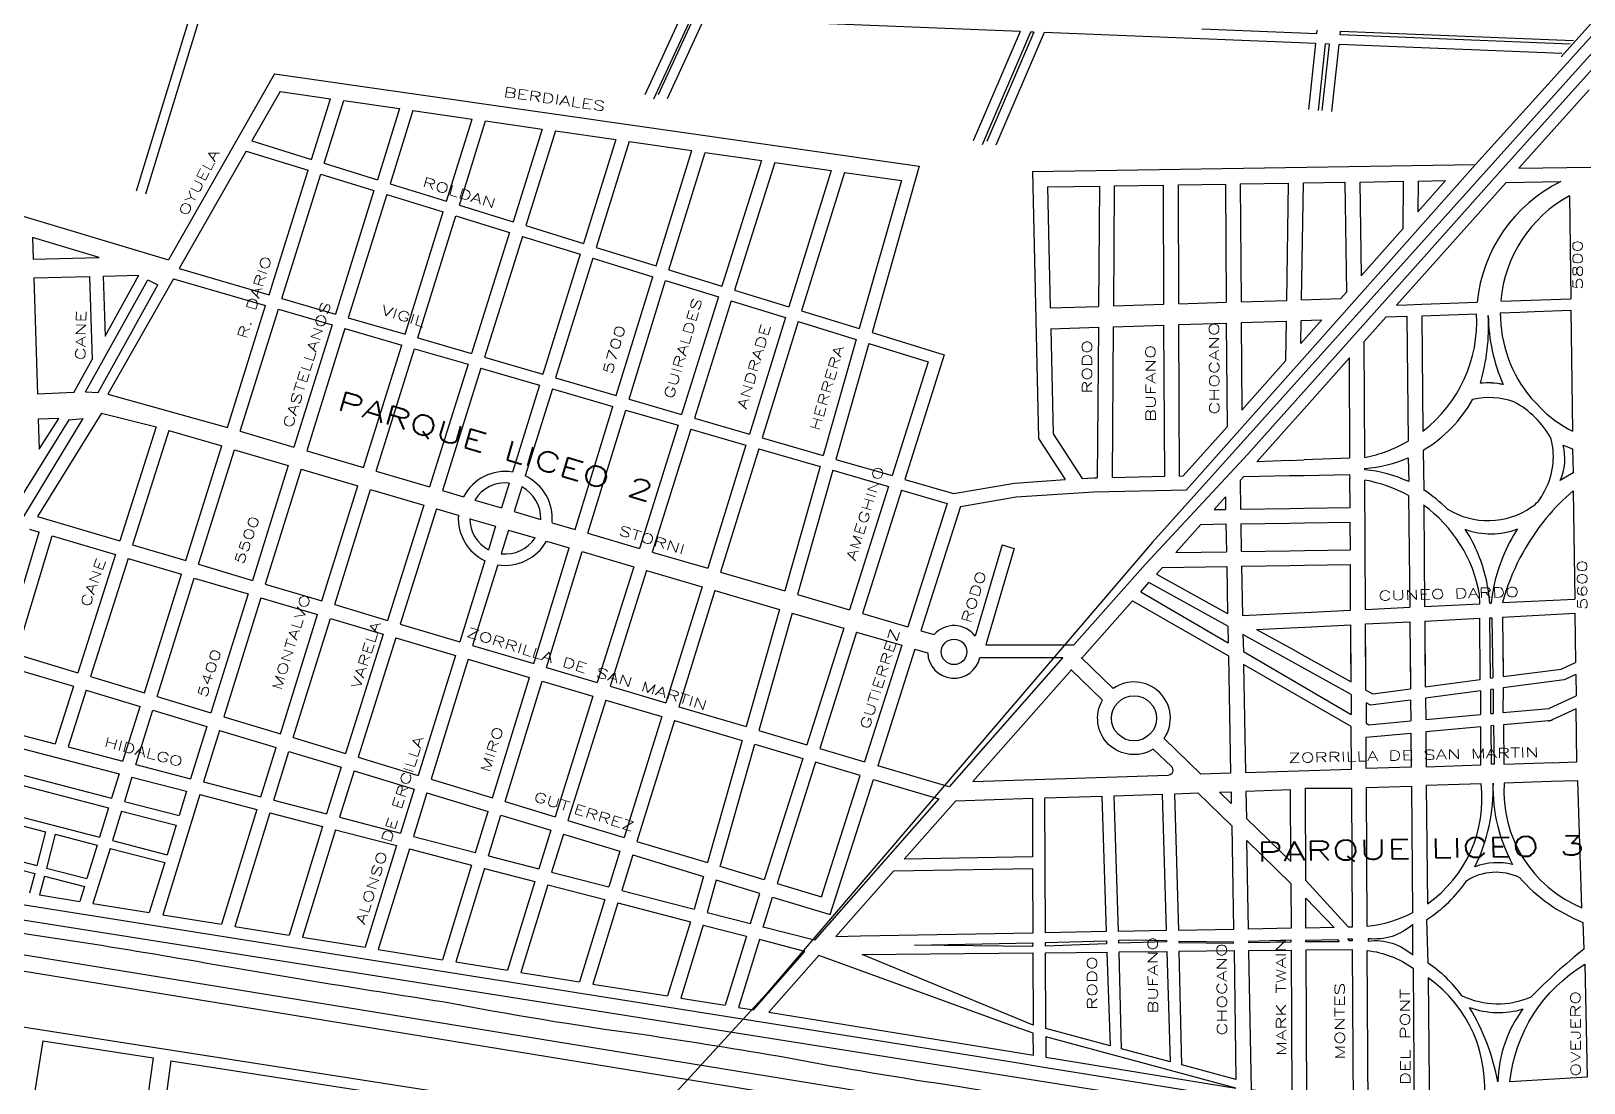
# Model space of a CAD drawing. Header units: millimetres. Extents: x 4375152 to 4409667, y 6523746 to 6549185.
# Drawn here: x 4388856 to 4390452, y 6530726 to 6531808 of the extents above; entities that cross this region are included whole.
import ezdxf

# ---------------------------------------------------------------- set-up
doc = ezdxf.new("R2010")
doc.units = ezdxf.units.MM
for name, color, linetype in [('FERROCARRIL', 252, 'VÍAS'), ('LINEA CALLE', 252, 'Continuous'), ('NOMBRE BARRIO', 8, 'Continuous'), ('NOMBRE CALLE', 252, 'Continuous')]:
    doc.layers.add(name, color=color, linetype=linetype)
doc.styles.add('ROMANS', font='romans')
doc.styles.add('S1', font='ROMANS')
doc.linetypes.add('VÍAS', pattern='A,3.81,[130,ltypeshp.shx,S=6.35,R=0,X=0,Y=0],3.81', length=7.62)

msp = doc.modelspace()

# ---------------------------------------------------------------- linework, layer by layer
at = {"layer": 'FERROCARRIL', "ltscale": 0.3, "transparency": 33554687, "flags": 128}
for points in [[(4390759.2, 6532117.6), (4390008.8, 6531282), (4389611.2, 6530816.9), (4389553.3, 6530753.8)], [(4389553.3, 6530753.8), (4389301.3, 6530478.8)]]:
    msp.add_lwpolyline(points, dxfattribs=at)
at = {"layer": 'LINEA CALLE', "transparency": 33554687}
for p, q in [((4388964.2, 6531643.4), (4389181, 6532351.3)), ((4388025.5, 6531864), (4388997, 6531572.3)), ((4388973.7, 6531640.5), (4389035.1, 6531841)), ((4389487.1, 6531742.4), (4389523.5, 6531821.3)), ((4389496.2, 6531738.2), (4389534.4, 6531820.9)), ((4389501.1, 6531742.6), (4389537.1, 6531820.7)), ((4389510.2, 6531738.4), (4389548, 6531820.3)), ((4389872.8, 6531807.2), (4389548, 6531820.3)), ((4389872.8, 6531807.2), (4389824.5, 6531694.8)), ((4390177.9, 6531804.9), (4390059.7, 6531809.7)), ((4390177.9, 6531804.9), (4390178.3, 6531808.8)), ((4390201.9, 6531803.9), (4390202.3, 6531807.8)), ((4390202.3, 6531807.8), (4390441.7, 6531798.1)), ((4389883.5, 6531806.8), (4389833.7, 6531690.9)), ((4389886.8, 6531806.6), (4389838.5, 6531694.3)), ((4389897.5, 6531806.2), (4389847.7, 6531690.3)), ((4389886.8, 6531806.6), (4389883.5, 6531806.8)), ((4390176.8, 6531794.9), (4389897.5, 6531806.2)), ((4390169.5, 6531727.1), (4390176.8, 6531794.9)), ((4390179.4, 6531726.2), (4390186.8, 6531794.5)), ((4390183.4, 6531725.9), (4390190.8, 6531794.4)), ((4390190.8, 6531794.4), (4390186.8, 6531794.5)), ((4390193.4, 6531725), (4390200.8, 6531794)), ((4390429.7, 6531784.7), (4390200.8, 6531794)), ((4390438.4, 6531794.4), (4390201.9, 6531803.9)), ((4389106, 6531763.8), (4388997, 6531572.3)), ((4389106, 6531763.8), (4389769.1, 6531668.8)), ((4389111.9, 6531745.6), (4389082.9, 6531694.7)), ((4389111.9, 6531745.6), (4389163.6, 6531738.2)), ((4390385.6, 6531666.7), (4390457.9, 6531747.4)), ((4389104.6, 6531732.4), (4389104.1, 6531731.9)), ((4389144.1, 6531675.8), (4389163.6, 6531738.2)), ((4389157.2, 6531671.8), (4389177.4, 6531736.2)), ((4389177.4, 6531736.2), (4389234.7, 6531728)), ((4389234.7, 6531728), (4389211.9, 6531654.8)), ((4389248.4, 6531726), (4389225, 6531650.8)), ((4389248.4, 6531726), (4389309.4, 6531717.3)), ((4389283.1, 6531632.9), (4389309.4, 6531717.3)), ((4389296.2, 6531628.8), (4389323.1, 6531715.3)), ((4389323.1, 6531715.3), (4389381.4, 6531706.9)), ((4389381.4, 6531706.9), (4389351.4, 6531611.7)), ((4389395.1, 6531705), (4389364.5, 6531607.7)), ((4389395.1, 6531705), (4389457, 6531696.1)), ((4389457, 6531696.1), (4389423.8, 6531589.4)), ((4389077, 6531684.3), (4389008.2, 6531563.4)), ((4389077, 6531684.3), (4389140.6, 6531664.7)), ((4389082.9, 6531694.7), (4389144.1, 6531675.8)), ((4389470.7, 6531694.2), (4389436.9, 6531585.3)), ((4389470.7, 6531694.2), (4389535.1, 6531684.9)), ((4389498.6, 6531566.3), (4389535.1, 6531684.9)), ((4389511.7, 6531562.2), (4389548.9, 6531682.9)), ((4389548.9, 6531682.9), (4389606.7, 6531674.7)), ((4389100.5, 6531536.6), (4389140.6, 6531664.7)), ((4389157.2, 6531671.8), (4389211.9, 6531654.8)), ((4389606.7, 6531674.7), (4389566.1, 6531545.4)), ((4389620.4, 6531672.7), (4389579.2, 6531541.4)), ((4389620.4, 6531672.7), (4389678.6, 6531664.4)), ((4389678.6, 6531664.4), (4389635, 6531524.1)), ((4389769.1, 6531668.8), (4389720.5, 6531497.7)), ((4389885.4, 6531663.3), (4390340.9, 6531670.5)), ((4389885.4, 6531663.3), (4389891.5, 6531388.7)), ((4390340.9, 6531670.5), (4390170.5, 6531478.5)), ((4390276.5, 6531562.5), (4390369.2, 6531666.4)), ((4390385.6, 6531666.7), (4390459.6, 6531667.9)), ((4389113.7, 6531532.8), (4389153.7, 6531660.7)), ((4389153.7, 6531660.7), (4389208.4, 6531643.7)), ((4389225, 6531650.8), (4389283.1, 6531632.9)), ((4389692.3, 6531662.4), (4389648.1, 6531520.1)), ((4389692.3, 6531662.4), (4389750.7, 6531654)), ((4389750.7, 6531654), (4389707.4, 6531501.7)), ((4389901, 6531647.5), (4389954.3, 6531648.3)), ((4389901, 6531647.5), (4389903.8, 6531523)), ((4389954.3, 6531648.3), (4389953.4, 6531524.6)), ((4389969.6, 6531648.6), (4389968.7, 6531525.1)), ((4389969.6, 6531648.6), (4390020.1, 6531649.4)), ((4390020.6, 6531526.7), (4390020.1, 6531649.4)), ((4390035.5, 6531649.6), (4390083.8, 6531650.4)), ((4390036, 6531527.2), (4390035.5, 6531649.6)), ((4390083.8, 6531650.4), (4390084.6, 6531528.8)), ((4390099.1, 6531650.6), (4390148.8, 6531651.4)), ((4390099.1, 6531650.6), (4390099.9, 6531529.3)), ((4390146.9, 6531530.8), (4390148.8, 6531651.4)), ((4390162.2, 6531531.3), (4390164.2, 6531651.6)), ((4390164.2, 6531651.6), (4390206.5, 6531652.3)), ((4390206.5, 6531652.3), (4390208.2, 6531539.1)), ((4390221.9, 6531652.5), (4390266.7, 6531653.3)), ((4390221.9, 6531652.5), (4390223.3, 6531556.1)), ((4390259.9, 6531525.9), (4390372.4, 6531652)), ((4390266.7, 6531653.3), (4390266.3, 6531604.5)), ((4390310.1, 6531653.9), (4390281.8, 6531622)), ((4390282, 6531653.5), (4390281.8, 6531622)), ((4390282, 6531653.5), (4390310.1, 6531653.9)), ((4390372.4, 6531652), (4390428.8, 6531652.9)), ((4389208.4, 6531643.7), (4389168.8, 6531516.7)), ((4389221.5, 6531639.7), (4389182, 6531512.9)), ((4389221.5, 6531639.7), (4389279.6, 6531621.7)), ((4390437.5, 6531638.3), (4390438.9, 6531532.4)), ((4389240.4, 6531495.9), (4389279.6, 6531621.7)), ((4389253.5, 6531492.1), (4389292.7, 6531617.7)), ((4389292.7, 6531617.7), (4389347.9, 6531600.6)), ((4389296.2, 6531628.8), (4389351.4, 6531611.7)), ((4389347.9, 6531600.6), (4389308.7, 6531476.1)), ((4389364.5, 6531607.7), (4389423.8, 6531589.4)), ((4390266.3, 6531604.5), (4390223.3, 6531556.1)), ((4388857.3, 6531595.4), (4388858, 6531573.1)), ((4388925.9, 6531574.9), (4388857.3, 6531595.4)), ((4389361, 6531596.6), (4389321.9, 6531472.3)), ((4389361, 6531596.6), (4389420.4, 6531578.2)), ((4389436.9, 6531585.3), (4389498.6, 6531566.3)), ((4388858, 6531573.1), (4388925.9, 6531574.9)), ((4389420.4, 6531578.2), (4389382.1, 6531454.8)), ((4389433.5, 6531574.2), (4389395.2, 6531451)), ((4389433.5, 6531574.2), (4389495.2, 6531555.1)), ((4388858.6, 6531553.9), (4388915.9, 6531555.4)), ((4388858.6, 6531553.9), (4388862.3, 6531434.4)), ((4388911.8, 6531436.6), (4388975.9, 6531552)), ((4388915.9, 6531555.4), (4388918.6, 6531469.8)), ((4388929.9, 6531555.8), (4388966.5, 6531556.8)), ((4388929.9, 6531555.8), (4388931.9, 6531493.9)), ((4388931.9, 6531493.9), (4388966.5, 6531556.8)), ((4389002.3, 6531553), (4388934.7, 6531434.4)), ((4388975.9, 6531552), (4388986.2, 6531546.9)), ((4389002.3, 6531553), (4389097, 6531525.5)), ((4389008.2, 6531563.4), (4389100.5, 6531536.6)), ((4389457.5, 6531432.9), (4389495.2, 6531555.1)), ((4389511.7, 6531562.2), (4389566.1, 6531545.4)), ((4390202.4, 6531479.5), (4390276.5, 6531562.5)), ((4388924.9, 6531436.1), (4388986.2, 6531546.9)), ((4389470.7, 6531429), (4389508.2, 6531551.1)), ((4389508.2, 6531551.1), (4389562.6, 6531534.3)), ((4389579.2, 6531541.4), (4389635, 6531524.1)), ((4390208.2, 6531539.1), (4390202.5, 6531532.6)), ((4389057.7, 6531399.9), (4389097, 6531525.5)), ((4389070.9, 6531396.1), (4389110.2, 6531521.7)), ((4389110.2, 6531521.7), (4389165.4, 6531505.6)), ((4389113.7, 6531532.8), (4389168.8, 6531516.7)), ((4389562.6, 6531534.3), (4389524.6, 6531413.4)), ((4389575.7, 6531530.3), (4389537.8, 6531409.5)), ((4389575.7, 6531530.3), (4389631.6, 6531513)), ((4389648.1, 6531520.1), (4389707.4, 6531501.7)), ((4389903.8, 6531523), (4389953.4, 6531524.6)), ((4389968.7, 6531525.1), (4390020.6, 6531526.7)), ((4390036, 6531527.2), (4390084.6, 6531528.8)), ((4390099.9, 6531529.3), (4390146.9, 6531530.8)), ((4390162.2, 6531531.3), (4390202.5, 6531532.6)), ((4390189.4, 6531532.2), (4390189.4, 6531531.7)), ((4390259.9, 6531525.9), (4390270.4, 6531526.3)), ((4390270.4, 6531526.3), (4390285.7, 6531526.8)), ((4390285.7, 6531526.8), (4390342.8, 6531528.9)), ((4390366.9, 6531529.8), (4390438.9, 6531532.4)), ((4390401.8, 6531519.2), (4390439.1, 6531520.6)), ((4390439.1, 6531520.6), (4390440.7, 6531396.2)), ((4389165.4, 6531505.6), (4389126.1, 6531379.9)), ((4389182, 6531512.9), (4389240.4, 6531495.9)), ((4389631.6, 6531513), (4389594.4, 6531393.1)), ((4389644.7, 6531508.9), (4389607.5, 6531389.3)), ((4389644.7, 6531508.9), (4389704.2, 6531490.5)), ((4389968.5, 6531503.7), (4389967.4, 6531348.7)), ((4389968.5, 6531503.7), (4390020.7, 6531505.3)), ((4390021.4, 6531349.8), (4390020.7, 6531505.3)), ((4390036.1, 6531505.8), (4390084.7, 6531507.4)), ((4390036.7, 6531350.1), (4390036.1, 6531505.8)), ((4390084.7, 6531507.4), (4390085.5, 6531400.8)), ((4390100.1, 6531507.9), (4390146.5, 6531509.4)), ((4390100.1, 6531507.9), (4390100.7, 6531417.9)), ((4390145.9, 6531468.9), (4390146.5, 6531509.4)), ((4390182.9, 6531510.6), (4390161.5, 6531486.5)), ((4390161.5, 6531486.5), (4390161.9, 6531509.9)), ((4390161.9, 6531509.9), (4390182.9, 6531510.6)), ((4390226.6, 6531488.6), (4390249, 6531513.7)), ((4390249, 6531513.7), (4390270.5, 6531514.4)), ((4390270.5, 6531514.4), (4390271.7, 6531386)), ((4390285.8, 6531515), (4390342.1, 6531517)), ((4390285.8, 6531515), (4390286.9, 6531396.3)), ((4390366.4, 6531517.9), (4390386.5, 6531518.7)), ((4390386.5, 6531518.7), (4390401.8, 6531519.2)), ((4389178.5, 6531501.8), (4389139.3, 6531376)), ((4389178.5, 6531501.8), (4389236.9, 6531484.8)), ((4389253.5, 6531492.1), (4389308.7, 6531476.1)), ((4389704.2, 6531490.5), (4389670.3, 6531371.1)), ((4389720.5, 6531497.7), (4389794.8, 6531474.7)), ((4389904.3, 6531501.6), (4389953.2, 6531503.2)), ((4389904.3, 6531501.6), (4389906.8, 6531393.4)), ((4389953.2, 6531503.2), (4389952.1, 6531348.4)), ((4390227.2, 6531369.2), (4390226.6, 6531488.6)), ((4389197.7, 6531358.9), (4389236.9, 6531484.8)), ((4389210.8, 6531355.1), (4389250.1, 6531481)), ((4389250.1, 6531481), (4389305.2, 6531465)), ((4389321.9, 6531472.3), (4389382.1, 6531454.8)), ((4389717.3, 6531486.5), (4389683.4, 6531367.2)), ((4389717.3, 6531486.5), (4389778.2, 6531467.7)), ((4389794.8, 6531474.7), (4389754.3, 6531346.6)), ((4390170.5, 6531478.5), (4390109.6, 6531410)), ((4390155.7, 6531427.2), (4390202.4, 6531479.5)), ((4388899.9, 6531436), (4388918.6, 6531469.8)), ((4389305.2, 6531465), (4389265.5, 6531339)), ((4389318.4, 6531461.2), (4389278.7, 6531335.2)), ((4389318.4, 6531461.2), (4389378.6, 6531443.7)), ((4389778.2, 6531467.7), (4389741.1, 6531350.5)), ((4390145.9, 6531468.9), (4390100.7, 6531417.9)), ((4390164.7, 6531419.2), (4390211.3, 6531471.5)), ((4390211.8, 6531368.5), (4390211.3, 6531471.5)), ((4389378.6, 6531443.7), (4389350.9, 6531354.2)), ((4389391.8, 6531439.8), (4389364, 6531350.2)), ((4389391.8, 6531439.8), (4389454.1, 6531421.7)), ((4389395.2, 6531451), (4389457.5, 6531432.9)), ((4388899.9, 6531436), (4388862.3, 6531434.4)), ((4388911.8, 6531436.6), (4388924.9, 6531436.1)), ((4388934.7, 6531434.4), (4389057.7, 6531399.9)), ((4389470.7, 6531429), (4389524.6, 6531413.4)), ((4390107, 6531372.6), (4390155.7, 6531427.2)), ((4390398.2, 6531430.2), (4390414.1, 6531414.1)), ((4388928.2, 6531414.9), (4388862.3, 6531308.4)), ((4388884.5, 6531409.4), (4388863.2, 6531408.5)), ((4388863.2, 6531408.5), (4388864.1, 6531377.7)), ((4388864.1, 6531377.7), (4388884.5, 6531409.4)), ((4388894.7, 6531407.8), (4388909.3, 6531409.3)), ((4388928.2, 6531414.9), (4388984.5, 6531400.7)), ((4389415.1, 6531295.2), (4389454.1, 6531421.7)), ((4389428.2, 6531291.3), (4389467.2, 6531417.9)), ((4389467.2, 6531417.9), (4389521.1, 6531402.3)), ((4389537.8, 6531409.5), (4389594.4, 6531393.1)), ((4390109.6, 6531410), (4390043.9, 6531335.9)), ((4390149.4, 6531402.1), (4390164.7, 6531419.2)), ((4388984.5, 6531400.7), (4388947.1, 6531283.3)), ((4388997.6, 6531396.9), (4388960.2, 6531279.4)), ((4388997.6, 6531396.9), (4389051.8, 6531381)), ((4389070.9, 6531396.1), (4389126.1, 6531379.9)), ((4389521.1, 6531402.3), (4389481.4, 6531275.7)), ((4389534.3, 6531398.4), (4389494.6, 6531271.9)), ((4389534.3, 6531398.4), (4389590.9, 6531382)), ((4389906.8, 6531393.4), (4389936.6, 6531347.6)), ((4390085.5, 6531400.8), (4390040.5, 6531350.2)), ((4390116, 6531364.6), (4390149.4, 6531402.1)), ((4389014.9, 6531263.2), (4389051.8, 6531381)), ((4389028, 6531259.3), (4389064.9, 6531377.1)), ((4389064.9, 6531377.1), (4389120.2, 6531360.9)), ((4389139.3, 6531376), (4389197.7, 6531358.9)), ((4389590.9, 6531382), (4389551.6, 6531255.2)), ((4389604.1, 6531378.2), (4389564.7, 6531251.3)), ((4389604.1, 6531378.2), (4389667.1, 6531359.9)), ((4389607.5, 6531389.3), (4389670.3, 6531371.1)), ((4389891.5, 6531388.7), (4389919.1, 6531346.4)), ((4389120.2, 6531360.9), (4389083.4, 6531242.8)), ((4389683.4, 6531367.2), (4389741.1, 6531350.5)), ((4390001.6, 6531259.5), (4390107, 6531372.6)), ((4390149.6, 6531366), (4390116, 6531364.6)), ((4390149.6, 6531366), (4390164.9, 6531366.6)), ((4390211.8, 6531368.5), (4390164.9, 6531366.6)), ((4390287.1, 6531373.7), (4390287.2, 6531371.7)), ((4389133.4, 6531357.1), (4389096.5, 6531239)), ((4389133.4, 6531357.1), (4389191.7, 6531340)), ((4389210.8, 6531355.1), (4389265.5, 6531339)), ((4389667.1, 6531359.9), (4389630.7, 6531232)), ((4389680.2, 6531356), (4389643.9, 6531228.1)), ((4389680.2, 6531356), (4389737.6, 6531339.4)), ((4389754.3, 6531346.6), (4389804.4, 6531332.1)), ((4389867, 6531342.9), (4389919.1, 6531346.4)), ((4389936.6, 6531347.6), (4389947.4, 6531348.3)), ((4389948.1, 6531348.3), (4389952.1, 6531348.4)), ((4389967.4, 6531348.7), (4390021.4, 6531349.8)), ((4390036.7, 6531350.1), (4390040.5, 6531350.2)), ((4390098.9, 6531345.4), (4390102.7, 6531349.7)), ((4390098.9, 6531345.4), (4390099.4, 6531316)), ((4390102.7, 6531349.7), (4390149.6, 6531350.6)), ((4390149.6, 6531350.6), (4390164.9, 6531350.8)), ((4390164.9, 6531350.8), (4390211.6, 6531351.7)), ((4390211.6, 6531351.7), (4390211.9, 6531347.6)), ((4390212.1, 6531317.7), (4390211.9, 6531347.6)), ((4390227.9, 6531212.9), (4390227.3, 6531345.8)), ((4389154.8, 6531221.6), (4389191.7, 6531340)), ((4389168, 6531217.8), (4389204.9, 6531336.1)), ((4389204.9, 6531336.1), (4389259.6, 6531320.1)), ((4389278.7, 6531335.2), (4389300.5, 6531328.8)), ((4389347.3, 6531342.9), (4389339.4, 6531317.4)), ((4389360.4, 6531338.8), (4389352.6, 6531313.5)), ((4389737.6, 6531339.4), (4389697.5, 6531212.4)), ((4389750.8, 6531335.5), (4389710.6, 6531208.6)), ((4389750.8, 6531335.5), (4389797.7, 6531321.9)), ((4389804.4, 6531332.1), (4389867, 6531342.9)), ((4389811.3, 6531318.7), (4389868.8, 6531328.6)), ((4389868.8, 6531328.6), (4389948.4, 6531334)), ((4389948.4, 6531334), (4390043.9, 6531335.9)), ((4390072.2, 6531315.6), (4390083.8, 6531328.6)), ((4390083.8, 6531328.6), (4390084.1, 6531315.8)), ((4390272.2, 6531329.9), (4390273.3, 6531215.2)), ((4390441.5, 6531334.9), (4390443, 6531223.6)), ((4389259.6, 6531320.1), (4389222.3, 6531201.6)), ((4389272.7, 6531316.2), (4389235.4, 6531197.7)), ((4389272.7, 6531316.2), (4389295.1, 6531309.7)), ((4389312, 6531325.4), (4389339.4, 6531317.4)), ((4389352.6, 6531313.5), (4389379.9, 6531305.5)), ((4389797.7, 6531321.9), (4389757.2, 6531194.9)), ((4389811.3, 6531318.7), (4389770.6, 6531191)), ((4390072.2, 6531315.6), (4390084.1, 6531315.8)), ((4390099.4, 6531316), (4390149.7, 6531316.7)), ((4390149.7, 6531316.7), (4390165.1, 6531317)), ((4390165.1, 6531317), (4390212.1, 6531317.7)), ((4390287.7, 6531320.1), (4390288.7, 6531215.9)), ((4388862.3, 6531308.4), (4388947.1, 6531283.3)), ((4389306.8, 6531306.2), (4389333.5, 6531298.4)), ((4389333.5, 6531298.4), (4389326, 6531274.2)), ((4389391.5, 6531302.1), (4389415.1, 6531295.2)), ((4390032.7, 6531271.3), (4390058.7, 6531300.4)), ((4390058.7, 6531300.4), (4390084.4, 6531300.8)), ((4390084.4, 6531300.8), (4390084.9, 6531272.1)), ((4390099.7, 6531301), (4390149.8, 6531301.7)), ((4390099.7, 6531301), (4390100.2, 6531272.4)), ((4390149.8, 6531301.7), (4390165.1, 6531302)), ((4390165.1, 6531302), (4390212.2, 6531302.7)), ((4390212.3, 6531274.2), (4390212.2, 6531302.7)), ((4390413.8, 6531306.7), (4390413.8, 6531306.7)), ((4388827.9, 6531170.7), (4388864.3, 6531292.5)), ((4388841, 6531166.7), (4388877.4, 6531288.6)), ((4388854.3, 6531295.5), (4388864.3, 6531292.5)), ((4388877.4, 6531288.6), (4388942.6, 6531269.3)), ((4389346.7, 6531294.5), (4389339.1, 6531270.1)), ((4389346.7, 6531294.5), (4389374, 6531286.5)), ((4389385.7, 6531283.1), (4389409.2, 6531276.2)), ((4389428.2, 6531291.3), (4389481.4, 6531275.7)), ((4388942.6, 6531269.3), (4388903.9, 6531147.8)), ((4388955.7, 6531265.4), (4388917, 6531143.8)), ((4388955.7, 6531265.4), (4389010.5, 6531249.1)), ((4388960.2, 6531279.4), (4389014.9, 6531263.2)), ((4389372.6, 6531157.1), (4389409.2, 6531276.2)), ((4389385.7, 6531153.2), (4389422.4, 6531272.3)), ((4389422.4, 6531272.3), (4389475.5, 6531256.8)), ((4389494.6, 6531271.9), (4389551.6, 6531255.2)), ((4389854.2, 6531279.4), (4389826.5, 6531185.3)), ((4389866.7, 6531275.7), (4389837.5, 6531176.6)), ((4389854.2, 6531279.4), (4389866.7, 6531275.7)), ((4390032.7, 6531271.3), (4390084.9, 6531272.1)), ((4390100.2, 6531272.4), (4390149.9, 6531273.2)), ((4390149.9, 6531273.2), (4390165.2, 6531273.4)), ((4390165.2, 6531273.4), (4390212.3, 6531274.2)), ((4388972.3, 6531127.1), (4389010.5, 6531249.1)), ((4389028, 6531259.3), (4389083.4, 6531242.8)), ((4389322.5, 6531262.9), (4389296.7, 6531179.6)), ((4389335.6, 6531258.8), (4389309.8, 6531175.7)), ((4389475.5, 6531256.8), (4389438, 6531137.6)), ((4389488.6, 6531252.9), (4389451.2, 6531133.8)), ((4389488.6, 6531252.9), (4389545.7, 6531236.2)), ((4389564.7, 6531251.3), (4389630.7, 6531232)), ((4390001.6, 6531259.5), (4389928, 6531176.5)), ((4390013.1, 6531249.3), (4390019.1, 6531256.1)), ((4390013.1, 6531249.3), (4390086.1, 6531208.8)), ((4390019.1, 6531256.1), (4390085.2, 6531257.1)), ((4390085.2, 6531257.1), (4390086.1, 6531208.8)), ((4390100.5, 6531257.4), (4390150, 6531258.2)), ((4390100.5, 6531257.4), (4390101.5, 6531206.6)), ((4390150, 6531258.2), (4390165.3, 6531258.4)), ((4390165.3, 6531258.4), (4390212.4, 6531259.2)), ((4390212.6, 6531212.2), (4390212.4, 6531259.2)), ((4388985.4, 6531123.2), (4389023.6, 6531245.2)), ((4389023.6, 6531245.2), (4389079, 6531228.8)), ((4389096.5, 6531239), (4389154.8, 6531221.6)), ((4389545.7, 6531236.2), (4389508.6, 6531116.7)), ((4389558.8, 6531232.3), (4389521.8, 6531112.8)), ((4389558.8, 6531232.3), (4389625.3, 6531212.9)), ((4389079, 6531228.8), (4389040.8, 6531106.4)), ((4389092.1, 6531224.9), (4389054, 6531102.5)), ((4389092.1, 6531224.9), (4389150.5, 6531207.6)), ((4389168, 6531217.8), (4389222.3, 6531201.6)), ((4389643.9, 6531228.1), (4389697.5, 6531212.4)), ((4389988.3, 6531221.6), (4389936.2, 6531162.7)), ((4389988.3, 6531221.6), (4390086.9, 6531165)), ((4390288.7, 6531215.9), (4390345.3, 6531218.8)), ((4390345.3, 6531218.8), (4390345.2, 6531228.1)), ((4390355.6, 6531219.3), (4390357.1, 6531219.4)), ((4390368.8, 6531219.9), (4390443, 6531223.6)), ((4390368.8, 6531219.9), (4390368.8, 6531219.9)), ((4389112.2, 6531084.9), (4389150.5, 6531207.6)), ((4389125.3, 6531081), (4389163.6, 6531203.7)), ((4389163.6, 6531203.7), (4389217.9, 6531187.6)), ((4389625.3, 6531212.9), (4389591, 6531092.3)), ((4389638.4, 6531209), (4389604.2, 6531088.4)), ((4389638.4, 6531209), (4389691.5, 6531193.5)), ((4389710.6, 6531208.6), (4389757.2, 6531194.9)), ((4390101.5, 6531206.6), (4390150.1, 6531209)), ((4390150.1, 6531209), (4390165.5, 6531209.8)), ((4390165.5, 6531209.8), (4390212.6, 6531212.2)), ((4390227.9, 6531212.9), (4390273.3, 6531215.2)), ((4390288.8, 6531200.9), (4390345.4, 6531203.8)), ((4390288.8, 6531200.9), (4390289.4, 6531133.3)), ((4390345.9, 6531140.7), (4390345.4, 6531203.8)), ((4390368.9, 6531204.9), (4390443.2, 6531208.9)), ((4390368.9, 6531204.9), (4390369.4, 6531143.8)), ((4390443.2, 6531208.9), (4390443.9, 6531158.4)), ((4389217.9, 6531187.6), (4389179.2, 6531064.7)), ((4389235.4, 6531197.7), (4389296.7, 6531179.6)), ((4389691.5, 6531193.5), (4389653.6, 6531073.7)), ((4389704.6, 6531189.6), (4389666.7, 6531069.8)), ((4389704.6, 6531189.6), (4389751.1, 6531176)), ((4389770.6, 6531191), (4389784.3, 6531187)), ((4390115.9, 6531192.3), (4390150.2, 6531194)), ((4390115.9, 6531192.3), (4390150.3, 6531173.3)), ((4390115.9, 6531192.3), (4390116.3, 6531192.1)), ((4390150.2, 6531194), (4390165.5, 6531194.8)), ((4390165.5, 6531194.8), (4390212.7, 6531197.1)), ((4390213, 6531138.5), (4390212.7, 6531197.1)), ((4390228, 6531197.9), (4390273.5, 6531200.2)), ((4390228.3, 6531130), (4390228, 6531197.9)), ((4390273.5, 6531200.2), (4390274.1, 6531131.3)), ((4389231, 6531183.7), (4389192.3, 6531060.8)), ((4389231, 6531183.7), (4389292.3, 6531165.5)), ((4389309.8, 6531175.7), (4389372.6, 6531157.1)), ((4389751.1, 6531176), (4389712.9, 6531056.1)), ((4389764.6, 6531172), (4389726.3, 6531052.1)), ((4389764.6, 6531172), (4389777.7, 6531168.2)), ((4389837.5, 6531176.6), (4389924.6, 6531176.5)), ((4389924.6, 6531176.5), (4389928, 6531176.5)), ((4390150.3, 6531173.3), (4390165.6, 6531164.8)), ((4390213, 6531138.5), (4390212.8, 6531174.4)), ((4390228.3, 6531133.8), (4390228.1, 6531174.7)), ((4390273.7, 6531175.7), (4390274.1, 6531131.3)), ((4390289, 6531176), (4390289.4, 6531133.3)), ((4390369.1, 6531181.7), (4390369.4, 6531143.8)), ((4388836.8, 6531152.6), (4388899.4, 6531133.8)), ((4388841, 6531166.7), (4388903.9, 6531147.8)), ((4389292.3, 6531165.5), (4389254, 6531042.1)), ((4389305.4, 6531161.6), (4389267.1, 6531038.2)), ((4389305.4, 6531161.6), (4389368.2, 6531143)), ((4389385.7, 6531153.2), (4389438, 6531137.6)), ((4389968.3, 6531131.4), (4389935.6, 6531163.3)), ((4390086.9, 6531165), (4390089.2, 6531044.6)), ((4390165.6, 6531164.8), (4390213, 6531138.5)), ((4390428.9, 6531151.6), (4390443.9, 6531158.4)), ((4388917, 6531143.8), (4388972.3, 6531127.1)), ((4389330.1, 6531019.2), (4389368.2, 6531143)), ((4389343.2, 6531015.2), (4389381.4, 6531139.1)), ((4389381.4, 6531139.1), (4389433.6, 6531123.6)), ((4390369.4, 6531143.8), (4390428.9, 6531151.6)), ((4388899.4, 6531133.8), (4388880.6, 6531074.8)), ((4388912.5, 6531129.8), (4388893.9, 6531071.4)), ((4388912.5, 6531129.8), (4388967.9, 6531113.1)), ((4388985.4, 6531123.2), (4389040.8, 6531106.4)), ((4389433.6, 6531123.6), (4389394.7, 6530999.7)), ((4389451.2, 6531133.8), (4389508.6, 6531116.7)), ((4388950.3, 6531056.8), (4388967.9, 6531113.1)), ((4388963.6, 6531053.3), (4388981, 6531109.1)), ((4388981, 6531109.1), (4389036.5, 6531092.4)), ((4389446.8, 6531119.7), (4389407.8, 6530995.7)), ((4389446.8, 6531119.7), (4389504.3, 6531102.7)), ((4389521.8, 6531112.8), (4389591, 6531092.3)), ((4388818.4, 6531090.9), (4388880.6, 6531074.8)), ((4389036.5, 6531092.4), (4389019.7, 6531038.8)), ((4389049.6, 6531088.5), (4389033, 6531035.4)), ((4389049.6, 6531088.5), (4389107.8, 6531070.9)), ((4389054, 6531102.5), (4389112.2, 6531084.9)), ((4389504.3, 6531102.7), (4389465.7, 6530978.3)), ((4389517.4, 6531098.8), (4389478.8, 6530974.3)), ((4388814.4, 6531078), (4388889.9, 6531058.4)), ((4389125.3, 6531081), (4389179.2, 6531064.7)), ((4389604.2, 6531088.4), (4389653.6, 6531073.7)), ((4388889.9, 6531058.4), (4388946.3, 6531043.8)), ((4388893.9, 6531071.4), (4388950.3, 6531056.8)), ((4389092, 6531020.1), (4389107.8, 6531070.9)), ((4389105.3, 6531016.6), (4389120.9, 6531066.9)), ((4389120.9, 6531066.9), (4389174.7, 6531050.7)), ((4389192.3, 6531060.8), (4389254, 6531042.1)), ((4389666.7, 6531069.8), (4389712.9, 6531056.1)), ((4388963.6, 6531053.3), (4389019.7, 6531038.8)), ((4389174.7, 6531050.7), (4389159.6, 6531002.6)), ((4389187.9, 6531046.7), (4389172.9, 6530999.1)), ((4389187.9, 6531046.7), (4389249.7, 6531028.1)), ((4388959.6, 6531040.4), (4389015.8, 6531025.8)), ((4389033, 6531035.4), (4389092, 6531020.1)), ((4389249.7, 6531028.1), (4389235.6, 6530982.9)), ((4389267.1, 6531038.2), (4389330.1, 6531019.2)), ((4389029.2, 6531022.4), (4389088, 6531007.1)), ((4389105.3, 6531016.6), (4389159.6, 6531002.6)), ((4389262.8, 6531024.1), (4389248.9, 6530979.4)), ((4389262.8, 6531024.1), (4389325.8, 6531005.1)), ((4389343.2, 6531015.2), (4389394.7, 6530999.7)), ((4389101.3, 6531003.7), (4389155.6, 6530989.6)), ((4389172.9, 6530999.1), (4389235.6, 6530982.9)), ((4389312.7, 6530962.9), (4389325.8, 6531005.1)), ((4389326, 6530959.5), (4389338.9, 6531001.2)), ((4389338.9, 6531001.2), (4389390.3, 6530985.7)), ((4389407.8, 6530995.7), (4389465.7, 6530978.3)), ((4389168.9, 6530986.2), (4389231.6, 6530969.9)), ((4389248.9, 6530979.4), (4389312.7, 6530962.9)), ((4389390.3, 6530985.7), (4389377.9, 6530946)), ((4389403.4, 6530981.7), (4389391.1, 6530942.6)), ((4389403.4, 6530981.7), (4389461.3, 6530964.2)), ((4389244.9, 6530966.5), (4389308.8, 6530949.9)), ((4389461.3, 6530964.2), (4389449.9, 6530927.4)), ((4389478.8, 6530974.3), (4389551.3, 6530952.5)), ((4389322, 6530946.5), (4389373.9, 6530933.1)), ((4389326, 6530959.5), (4389377.9, 6530946)), ((4389474.4, 6530960.3), (4389463.1, 6530923.9)), ((4389474.4, 6530960.3), (4389547.3, 6530938.3)), ((4389387.1, 6530929.6), (4389445.9, 6530914.4)), ((4389391.1, 6530942.6), (4389449.9, 6530927.4)), ((4389547.3, 6530938.3), (4389537.7, 6530904.6)), ((4389463.1, 6530923.9), (4389537.7, 6530904.6)), ((4389459.2, 6530911), (4389533.7, 6530891.7)), ((4389547, 6530888.2), (4389591.4, 6530876.7))]:
    msp.add_line(p, q, dxfattribs=at)
at = {"layer": 'LINEA CALLE', "transparency": 33554687, "flags": 128}
for points in [[(4390340.9, 6531670.5), (4390758.5, 6532132.8)], [(4390340.9, 6531670.5), (4390758.5, 6532132.8)], [(4390369.2, 6531666.4), (4390759.3, 6532100.8)], [(4390369.2, 6531666.4), (4390759.3, 6532100.8)], [(4390429.2, 6531781.4), (4390696.2, 6532078.7)]]:
    msp.add_lwpolyline(points, dxfattribs=at)
at = {"layer": 'LINEA CALLE', "transparency": 33554687}
for points in [[(4390346, 6531445.5, 0.085136), (4390354.1, 6531515.1, 0.097835), (4390369.4, 6531444.2, 0.074742)], [(4390431.1, 6531381.8), (4390440.8, 6531377.9), (4390441.5, 6531353.5), (4390428.2, 6531345.4), (4390428.2, 6531345.4, 0.166067)], [(4390271.9, 6531368.8), (4390272.3, 6531344.3, 0.082349), (4390227.2, 6531356.6), (4390227.2, 6531357.9, 0.084142)], [(4390229.5, 6530886.7), (4390228.8, 6531029.7), (4390275.1, 6531031.2), (4390276.2, 6530900.8, -0.093016)], [(4390346.8, 6531033.5), (4390290.4, 6531031.7), (4390291.6, 6530910.1, 0.274415)], [(4390359, 6531034.3, 0.133226), (4390379.2, 6530950.6, 0.148898), (4390340.3, 6530948.1, 0.123875)], [(4390293.7, 6530689.8), (4390330.9, 6530683.9), (4390337.8, 6530685.8), (4390346.3, 6530693.2), (4390349.4, 6530704.1, 0.276239), (4390292.3, 6530833.9)], [(4390453.3, 6530847.9), (4390455.7, 6530731.8), (4390376.4, 6530726.9, -0.234851)], [(4390363.9, 6530727, 0.090267), (4390334.9, 6530803.4, 0.159699), (4390389.8, 6530801.9, 0.155253)]]:
    msp.add_lwpolyline(points, format="xyb", close=True, dxfattribs=at)
for points in [[(4388894.7, 6531407.8), (4388759.9, 6531191.2), (4388774.2, 6531186.9), (4388909.3, 6531409.3)], [(4390287.1, 6531376.5), (4390287.7, 6531336.1)], [(4389996.8, 6531231.1), (4390005.2, 6531240.5)], [(4390086.4, 6531195.6), (4390005.2, 6531240.5)], [(4389996.8, 6531231.1), (4390086.8, 6531178.6)], [(4390355.6, 6531204.3), (4390357.9, 6531204.3), (4390358.8, 6531142.4)], [(4390356.4, 6531142.1), (4390355.6, 6531204.3)], [(4390086.4, 6531195.6), (4390086.8, 6531178.6)], [(4390101.9, 6531187), (4390102.3, 6531169.5)], [(4390213, 6531125.4), (4390101.9, 6531187)], [(4390102.3, 6531169.5), (4390213.1, 6531104.9)], [(4389831.2, 6531163.6), (4389916.6, 6531163.5), (4389799.8, 6531030.3), (4389726.3, 6531052.1)], [(4390102.5, 6531156.1), (4390104.6, 6531045.1), (4390213.4, 6531048.6), (4390213.2, 6531092.6), (4390102.5, 6531156.1)], [(4390289.4, 6531133.3), (4390345.9, 6531140.7), (4390345.9, 6531149.2)], [(4390356.4, 6531142.1), (4390358.8, 6531142.4)], [(4390444.1, 6531145.9), (4390432.1, 6531140.4), (4390369.4, 6531132.2)], [(4390444.1, 6531145.9), (4390444.4, 6531124)], [(4390213, 6531125.4), (4390213.1, 6531104.9)], [(4390228.3, 6531130), (4390235.3, 6531126.2), (4390274.1, 6531131.3)], [(4390346, 6531129.1), (4390289.6, 6531121.7)], [(4390289.6, 6531121.7), (4390289.8, 6531099.6)], [(4390346, 6531129.1), (4390346.2, 6531104.7)], [(4390359, 6531130.8), (4390356.6, 6531130.5)], [(4390356.9, 6531105.7), (4390356.6, 6531130.5)], [(4390359, 6531130.8), (4390359.3, 6531105.9)], [(4390369.4, 6531132.2), (4390369.2, 6531106.8)], [(4390369.2, 6531106.8), (4390416.5, 6531111.1), (4390444.4, 6531124)], [(4390274.2, 6531119.7), (4390233, 6531114.3), (4390228.4, 6531116.9)], [(4390228.4, 6531116.9), (4390228.5, 6531096)], [(4390274.2, 6531119.7), (4390274.5, 6531098.2)], [(4390289.8, 6531099.6), (4390346.2, 6531104.7)], [(4390356.9, 6531105.7), (4390359.3, 6531105.9)], [(4390417.7, 6531055.2), (4390445.3, 6531056.1), (4390444.6, 6531110.8), (4390416.2, 6531097.7)], [(4389517.4, 6531098.8), (4389587, 6531078.1), (4389551.3, 6530952.5)], [(4390228.5, 6531096), (4390231.4, 6531094.3), (4390274.5, 6531098.2)], [(4390359.5, 6531093.4), (4390357.1, 6531093.3)], [(4390359.5, 6531093.4), (4390360.1, 6531053.6), (4390357.6, 6531053.6), (4390357.1, 6531093.3)], [(4390419.8, 6531098.8), (4390369.8, 6531094.3), (4390370.1, 6531053.6), (4390421.5, 6531055.3)], [(4388772.6, 6531061.8), (4388938.6, 6531018.7)], [(4388769.5, 6531051.9), (4388935.5, 6531008.9)], [(4388946.3, 6531043.8), (4388938.6, 6531018.7)], [(4388959.6, 6531040.4), (4388951.9, 6531015.3)], [(4389015.8, 6531025.8), (4389008, 6531000.8)], [(4388757.7, 6531013.4), (4388870.7, 6530984.2)], [(4388760.2, 6531021.5), (4388926.2, 6530978.5)], [(4388935.5, 6531008.9), (4388926.2, 6530978.5)], [(4388951.9, 6531015.3), (4389008, 6531000.8)], [(4389029.2, 6531022.4), (4388991.2, 6530898.8)], [(4390023.1, 6530882.6), (4389974, 6530881.7), (4389969.5, 6531021.3), (4390018.9, 6531022.8), (4390023.1, 6530882.6)], [(4388948.8, 6531005.4), (4388939.5, 6530975.1)], [(4388948.8, 6531005.4), (4389005, 6530990.9)], [(4389088, 6531007.1), (4389051.6, 6530889.1)], [(4389101.3, 6531003.7), (4389065.3, 6530886.9)], [(4388747.2, 6530979.2), (4388861.7, 6530949.5)], [(4388870.7, 6530984.2), (4388861.7, 6530949.5)], [(4388880.6, 6530981.6), (4388871.6, 6530946.9)], [(4388880.6, 6530981.6), (4388923.7, 6530970.5)], [(4389005, 6530990.9), (4388995.6, 6530960.5)], [(4389155.6, 6530989.6), (4389121.2, 6530877.9)], [(4389168.9, 6530986.2), (4389134.9, 6530875.7)], [(4388744.6, 6530970.9), (4388859.6, 6530941.2)], [(4388923.7, 6530970.5), (4388913.1, 6530936.2)], [(4388937, 6530967), (4388919.5, 6530910.4)], [(4388937, 6530967), (4388993.2, 6530952.5)], [(4388939.5, 6530975.1), (4388995.6, 6530960.5)], [(4389231.6, 6530969.9), (4389199.2, 6530865.4)], [(4389244.9, 6530966.5), (4389212.8, 6530863.2)], [(4390151.4, 6530884.9), (4390107.6, 6530884.1), (4390105.9, 6530975.1), (4390151.2, 6530931), (4390151.4, 6530884.9)], [(4388871.6, 6530946.9), (4388913.2, 6530936.2)], [(4388993.2, 6530952.5), (4388977.3, 6530901.1)], [(4389308.8, 6530949.9), (4389278.8, 6530852.5)], [(4389322, 6530946.5), (4389292.4, 6530850.3)], [(4388859.6, 6530941.2), (4388854.3, 6530920.9)], [(4388869.5, 6530938.6), (4388864.5, 6530919.2)], [(4388869.5, 6530938.6), (4388910.7, 6530927.9)], [(4389373.9, 6530933.1), (4389345.7, 6530841.7)], [(4389387.1, 6530929.6), (4389359.4, 6530839.6)], [(4390344.1, 6530613.4), (4388415.4, 6530927.9)], [(4388864.5, 6530919.2), (4388905.9, 6530912.6)], [(4388910.6, 6530927.9), (4388905.9, 6530912.6)], [(4389445.9, 6530914.4), (4389419.8, 6530829.8)], [(4390340.4, 6530597.1), (4388451.9, 6530905.2)], [(4388919.5, 6530910.4), (4388977.3, 6530901.1)], [(4388991.2, 6530898.8), (4389051.6, 6530889.1)], [(4389459.2, 6530911), (4389433.5, 6530827.6)], [(4389065.3, 6530886.9), (4389121.2, 6530877.9)], [(4389533.7, 6530891.7), (4389510.2, 6530815.3)], [(4389547, 6530888.2), (4389523.8, 6530813.1)], [(4389134.9, 6530875.7), (4389199.2, 6530865.4)], [(4389591.4, 6530876.7), (4389569.5, 6530805.7)], [(4389604.7, 6530873.3), (4389583.2, 6530803.5), (4389598.7, 6530801), (4389651.5, 6530861.2), (4389604.7, 6530873.3)], [(4389885.7, 6530869.9), (4389885.6, 6530866.2), (4389764.1, 6530867.5), (4389885.7, 6530869.9)], [(4389961.5, 6530871.9), (4389961.6, 6530868.9), (4389898.9, 6530866.4), (4389898.7, 6530870.2), (4389961.5, 6530871.9)], [(4390023.4, 6530871.1), (4389974.4, 6530869.5), (4389974.2, 6530872.6), (4389985.1, 6530873), (4390023.4, 6530872.3), (4390023.4, 6530871.1)], [(4390092.2, 6530870.8), (4390036, 6530871.3), (4390036, 6530870.3), (4390092.2, 6530869.7), (4390092.2, 6530870.8)], [(4390151.4, 6530871.1), (4390151.4, 6530872.8), (4390107.6, 6530871.4), (4390107.7, 6530870.2), (4390151.4, 6530871.1)], [(4390200.7, 6530871.1), (4390166.7, 6530871.1), (4390166.7, 6530872.6), (4390199.2, 6530873.3), (4390200.7, 6530871.1)], [(4390214.1, 6530874.1), (4390214.3, 6530871.9), (4390211.4, 6530871.9), (4390209.7, 6530873.9), (4390214.1, 6530874.1)], [(4389212.8, 6530863.2), (4389278.8, 6530852.5)], [(4389292.4, 6530850.3), (4389345.7, 6530841.7)], [(4389710.4, 6530857.8), (4389886, 6530859.7), (4389886.2, 6530785.4), (4389710.4, 6530857.8)], [(4389974.6, 6530860.6), (4390023.7, 6530861.1), (4390027.2, 6530747.6), (4389977, 6530761), (4389974.6, 6530860.6)], [(4390214.3, 6530863.1), (4390215.1, 6530702.3), (4390167.4, 6530709.9), (4390166.8, 6530862.6), (4390214.3, 6530863.1)], [(4389359.4, 6530839.6), (4389419.8, 6530829.8)], [(4389433.5, 6530827.6), (4389510.2, 6530815.3)], [(4389523.8, 6530813.1), (4389569.5, 6530805.7)], [(4388867.8, 6530769.3), (4388858.5, 6530711.2)], [(4388867.8, 6530769.3), (4388981.2, 6530751.6)], [(4389899.2, 6530752.3), (4390094.7, 6530720.6), (4389899.1, 6530773.1), (4389899.2, 6530752.3)], [(4388981.2, 6530751.6), (4388973.1, 6530692.9)], [(4388999.7, 6530748.7), (4388991.6, 6530690)], [(4388999.7, 6530748.7), (4389433.6, 6530681)]]:
    msp.add_lwpolyline(points, dxfattribs=at)
for points in [[(4390355.6, 6531219.3, 0.079954), (4390344, 6531269.2, 0.045575), (4390330.5, 6531295.3, 0.183582), (4390384.1, 6531295.7, 0.048325), (4390368.7, 6531266.1, 0.069818), (4390357.1, 6531219.4)], [(4389606.6, 6530788.5), (4388460.3, 6530970.5, -0.156608), (4388057.4, 6531234.1)], [(4389925.6, 6531150.6), (4389824.3, 6531036), (4390025, 6531042.5, 0.661379), (4390028.5, 6531051.4), (4390009.4, 6531069, -0.777786), (4389957.5, 6531119.6), (4389925, 6531151.2)], [(4390089.2, 6531044.6), (4390058.5, 6531043.6), (4390021, 6531080.2, 0.831493), (4389968.3, 6531131.4)], [(4390418.3, 6531035.8), (4390370.3, 6531034.2, 0.319734), (4390450.3, 6530905.9), (4390446.2, 6531036.7), (4390418.3, 6531035.8)], [(4388468.4, 6530953.7), (4390496.5, 6530632.3), (4390496.5, 6530632.3), (4390496.5, 6530632.3, 0.083036), (4390627.7, 6530646.6, 0.169146), (4390671.4, 6530673, -0.130426), (4390715.4, 6530701.4, 0.034492), (4390769.5, 6530726.9, 0.060148), (4390785.1, 6530745.6), (4390783.6, 6530777.9)], [(4390292.2, 6530849.1), (4390291, 6530894.1, 0.104243), (4390331.9, 6530933.8, -0.265781), (4390386.2, 6530937.3, 0.118479), (4390451.4, 6530891), (4390452.4, 6530863.5, 0.029029), (4390397.9, 6530814.2, -0.226461), (4390327.1, 6530815.5, 0.086352), (4390292.2, 6530849.1)], [(4390230.7, 6530874.2), (4390230.7, 6530871.7, -0.224259), (4390276.7, 6530857.1), (4390276.5, 6530888.9, -0.21509), (4390230.7, 6530874.2)], [(4388095.3, 6530565.3), (4388091.2, 6530709.1, -0.404815), (4388309.4, 6530867.4), (4389501.4, 6530681.5)], [(4390229.6, 6530862.2, -0.12046), (4390276.8, 6530843.9), (4390277.8, 6530692.4), (4390230.6, 6530699.9), (4390229.6, 6530862.2)], [(4390684.1, 6530684.8, -0.031934), (4390625.9, 6530663.4, -0.069473), (4390554.5, 6530650.7, -11.410358), (4390554.5, 6530650.7), (4390522.5, 6530649.5), (4390483.5, 6530649.5), (4390417.8, 6530658.9), (4390364.7, 6530666.9), (4390317.8, 6530674.3), (4389899.3, 6530741.5), (4389866.8, 6530746.8), (4389606.6, 6530788.5)]]:
    msp.add_lwpolyline(points, format="xyb", dxfattribs=at)
for points in [[(4390346.6, 6531052.9), (4390346.3, 6531092.2), (4390289.9, 6531087.1), (4390290.2, 6531051.1)], [(4389600.1, 6531074.2), (4389649.2, 6531059.7), (4389609.7, 6530934.8), (4389564.4, 6530948.5)], [(4390274.9, 6531050.6), (4390228.7, 6531049.1), (4390228.6, 6531081.5), (4390274.6, 6531085.7)], [(4389668.6, 6530917.1), (4389708.4, 6531042.1), (4389662.3, 6531055.8), (4389622.8, 6530930.9)], [(4389661.5, 6530872.6), (4389608.7, 6530886.2), (4389618.3, 6530916.9), (4389677.5, 6530899), (4389721.9, 6531038.1), (4389789.1, 6531018.2)], [(4390089.8, 6531013.1), (4390077.8, 6531024.8), (4390089.6, 6531025.2)], [(4390104.9, 6531025.7), (4390105.5, 6530997.9), (4390151.1, 6530953.5), (4390150.8, 6531027.2)], [(4390166.5, 6530933.9), (4390166.2, 6531029), (4390213.5, 6531029.2), (4390214.2, 6530885.9), (4390210.3, 6530885.9)], [(4389885.6, 6530958.5), (4389753.5, 6530956), (4389806.6, 6531016), (4389885.4, 6531018.6)], [(4389961.2, 6530881.5), (4389898.7, 6530880.4), (4389898.2, 6531019), (4389956.7, 6531020.9)], [(4390092.2, 6530883.8), (4390035.8, 6530882.8), (4390031.7, 6531023.3), (4390055.6, 6531024.1), (4390090.3, 6530990.3)], [(4389886.1, 6530880.1), (4389885.7, 6530946.2), (4389742.5, 6530943.5), (4389683.2, 6530876.5), (4389708.7, 6530877)], [(4389605.2, 6530920.8), (4389560.4, 6530934.4), (4389551, 6530901.2), (4389595.4, 6530889.7)], [(4390195.7, 6530885.7), (4390166.7, 6530885.2), (4390166.6, 6530916)], [(4389865.5, 6530757.8), (4389886.4, 6530754.4), (4389886.3, 6530776.9), (4389866.7, 6530784), (4389665.9, 6530857), (4389614.3, 6530798.5)], [(4389898.8, 6530859.8), (4389961.9, 6530860.4), (4389965.5, 6530764.1), (4389899.1, 6530781.9)], [(4390036.4, 6530861.3), (4390092.7, 6530861.9), (4390094.7, 6530729.5), (4390039, 6530744.4)], [(4390108, 6530862), (4390151.5, 6530862.5), (4390152, 6530712.3), (4390110.8, 6530718.9)]]:
    msp.add_lwpolyline(points, close=True, dxfattribs=at)
at = {"layer": 'LINEA CALLE', "transparency": 33554687, "flags": 128}
msp.add_lwpolyline([(4390396.3, 6530625.7, -0.022016), (4390396.3, 6530625.7, -0.011791), (4390396.3, 6530625.7, 0.028837), (4390246.6, 6530650.6, 0.003559), (4390006, 6530690.4, -0.006814), (4389808.3, 6530722.2, -0.010815), (4389633, 6530751.6, 0.006329), (4389483.9, 6530775.5, -0.013883), (4389279, 6530809.2, -0.00524), (4389018.5, 6530852, 0.007411), (4388801.4, 6530886.3, -0.000467), (4388560.9, 6530922, -0.036221), (4388413.2, 6530947.6), (4388380.7, 6530948.9)], format="xyb", dxfattribs=at)
at = {"layer": 'LINEA CALLE', "transparency": 33554687}
for centre, radius in [((4389804.8, 6531169.2), 13.1), ((4389989.9, 6531100.9), 23.2)]:
    msp.add_circle(centre, radius, dxfattribs=at)
for centre, radius, start, end in [((4390496.7, 6531513.9), 154.7, 116.0493, 174.4511), ((4390503.6, 6531518.1), 137.2, 118.8066, 174.8169), ((4390199.7, 6531509.1), 142.6, 307.7089, 3.1967), ((4390503.6, 6531518.1), 137.2, 180.0627, 219.8258), ((4390353.4, 6531367), 78.9, 78.2882, 95.3861), ((4390213.8, 6531499.2), 142.9, 300.8693, 330.5722), ((4390355.1, 6531354.3), 76.5, 70.6264, 102.6807), ((4390333.4, 6531340.7), 97.9, 29.1995, 61.2761), ((4390503.6, 6531518.1), 137.2, 229.2972, 242.7302), ((4390199.7, 6531509.1), 142.6, 281.1005, 300.3183), ((4390346.9, 6531370.1), 74.2, 328.5229, 14.3115), ((4389343.4, 6531306.5), 48.3, 81.0607, 152.4988), ((4389343.4, 6531306.5), 48.3, 354.825, 64.7699), ((4390202.1, 6531202.6), 145.4, 61.1489, 80.0119), ((4389343.4, 6531306.5), 36.6, 83.7482, 148.8525), ((4389343.4, 6531306.5), 36.6, 358.4712, 62.1856), ((4390177.6, 6531174.7), 195.3, 46.3964, 55.696), ((4390380.4, 6531346.1), 33.3, 303.3285, 333.6367), ((4390591.8, 6531159.4), 231.1, 130.5563, 140.3774), ((4390202.1, 6531202.6), 145.4, 10.103, 53.9409), ((4390353.9, 6531382.5), 78.3, 237.9196, 304.9003), ((4389343.4, 6531306.5), 48.3, 176.2224, 244.4572), ((4389343.4, 6531306.5), 36.6, 180.3472, 241.7696), ((4390591.8, 6531159.4), 231.1, 140.3774, 164.8), ((4389343.4, 6531306.5), 48.3, 260.748, 331.1014), ((4389343.4, 6531306.5), 36.6, 263.3322, 326.9766), ((4389804.8, 6531169.2), 27.1, 36.5354, 139.0856), ((4389804.8, 6531169.2), 27.1, 182.184, 348.0392)]:
    msp.add_arc(centre, radius, start, end, dxfattribs=at)

# ---------------------------------------------------------------- texts
at = {"layer": 'NOMBRE BARRIO', "linetype": 'Continuous', "transparency": 33554687, "style": 'S1', "width": 1.5}
for s, rotation, p in [('PARQUE LICEO 2', 343.5464, (4389168.9, 6531418.7)), ('PARQUE LICEO 3', 1.1665, (4390116.4, 6530953.5))]:
    msp.add_text(s, height=20, rotation=rotation, dxfattribs=at).set_placement(p)
at = {"layer": 'NOMBRE CALLE', "transparency": 33554687, "style": 'ROMANS', "width": 1.5}
for s, rotation, p in [('BERDIALES', 351.7437, (4389341.2, 6531740.4)), ('OYUELA', 62.8229, (4389015.9, 6531616.5)), ('ROLDAN', 342.807, (4389257.4, 6531648.2)), ('5800', 90.2515, (4390451.1, 6531541.6)), ('R. DARIO', 72.807, (4389077.3, 6531490.3)), ('CASTELLANOS', 72.6093, (4389124.1, 6531398.5)), ('VIGIL', 342.807, (4389215.1, 6531516.7)), ('GUIRALDES', 73.6318, (4389515.8, 6531428.5)), ('CANE', 88.8417, (4388911.4, 6531468.8)), ('ANDRADE', 73.6318, (4389591.2, 6531418.1)), ('CHOCANO', 90.2515, (4390077.5, 6531413.2)), ('5700', 74.1946, (4389453.1, 6531453.9)), ('RODO', 90.2515, (4389946.7, 6531434.7)), ('HERRERA', 73.6318, (4389666.1, 6531395.7)), ('BUFANO', 90.2515, (4390012.1, 6531405.7)), ('AMEGHINO', 72.6093, (4389703.2, 6531262.4)), ('5500', 70.7626, (4389074, 6531258.3)), ('STORNI', 342.807, (4389459.3, 6531289.9)), ('CANE', 70.7626, (4388915.9, 6531214.5)), ('RODO', 72.6093, (4389821.7, 6531197.9)), ('5600', 90.2515, (4390455.8, 6531212.3)), ('CUNEO DARDO', 1.5832, (4390241.2, 6531222)), ('MONTALVO', 72.4974, (4389112.8, 6531129)), ('VARELA', 72.4974, (4389194.2, 6531130.6)), ('ZORRILLA DE SAN MARTIN', 342.807, (4389302.8, 6531185.1)), ('GUTIERREZ', 72.6093, (4389717.3, 6531088.7)), ('5400', 72.4974, (4389036.1, 6531121.2)), ('MIRO', 72.4974, (4389327.2, 6531044.5)), ('HIDALGO', 345.1432, (4388930.1, 6531072.2)), ('ALONSO DE ERCILLA', 72.4974, (4389198.9, 6530888.1)), ('ZORRILLA DE SAN MARTIN', 1.3293, (4390148.6, 6531055.1)), ('GUTIERREZ', 342.807, (4389371.7, 6531016.1)), ('BUFANO', 90.2515, (4390014.4, 6530797)), ('CHOCANO', 90.2515, (4390085.4, 6530774.5)), ('MARK TWAIN', 90.2515, (4390146.3, 6530753.6)), ('RODO', 90.2515, (4389951.9, 6530800.9)), ('MONTES', 90.2515, (4390206.6, 6530749.8)), ('DEL PONT', 90.2515, (4390273.9, 6530723.7)), ('OVEJERO', 90.2515, (4390449.1, 6530732.4))]:
    msp.add_text(s, height=10, rotation=rotation, dxfattribs=at).set_placement(p)

doc.saveas('drawing.dxf')
